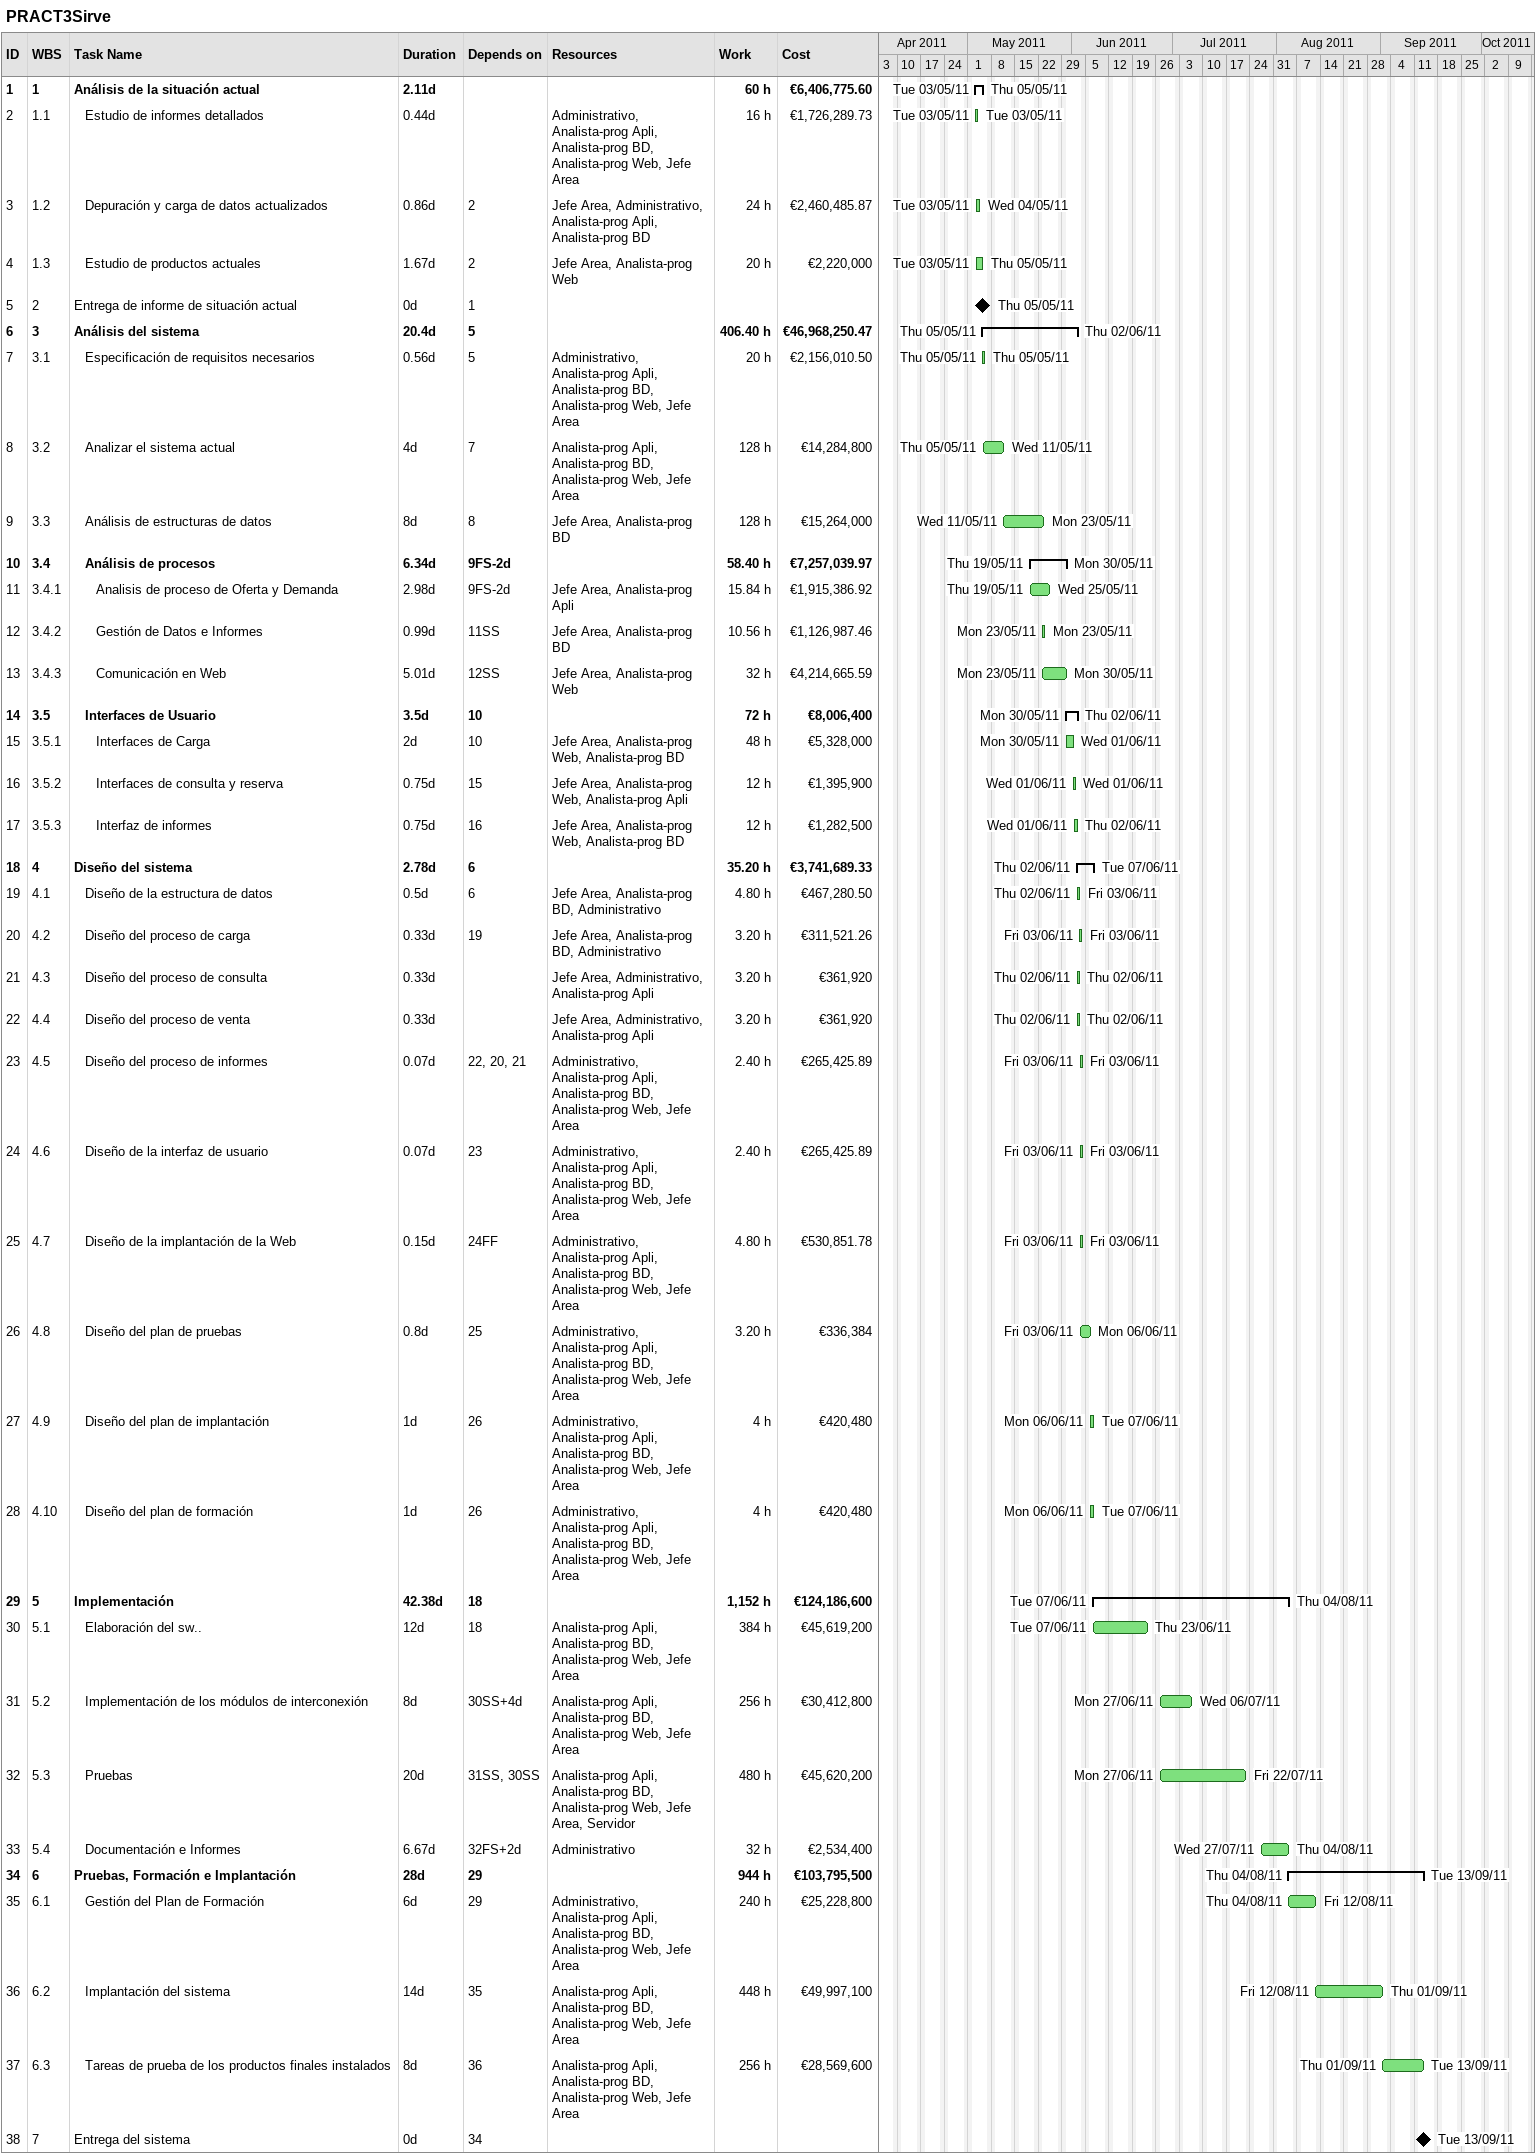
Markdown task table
PRACT3Sirve

| ID | WBS | Task | Duration | Start | Finish | Predecessors | Resources | Work (h) | Cost (€) |
|---|---|---|---|---|---|---|---|---|---|
| 1 | 1 | **Análisis de la situación actual** | 2.11d | 2011-05-03 | 2011-05-05 |  |  | 60 | 6406775.60 |
| 2 | 1.1 | Estudio de informes detallados | 0.44d | 2011-05-03 | 2011-05-03 |  | Administrativo, Analista-prog Apli, Analista-prog BD, Analista-prog Web, Jefe Area | 16 | 1726289.73 |
| 3 | 1.2 | Depuración y carga de datos actualizados | 0.86d | 2011-05-03 | 2011-05-04 | 2 | Jefe Area, Administrativo, Analista-prog Apli, Analista-prog BD | 24 | 2460485.87 |
| 4 | 1.3 | Estudio de productos actuales | 1.67d | 2011-05-03 | 2011-05-05 | 2 | Jefe Area, Analista-prog Web | 20 | 2220000 |
| 5 | 2 | Entrega de informe de situación actual | 0d | 2011-05-05 | 2011-05-05 | 1 |  |  |  |
| 6 | 3 | **Análisis del sistema** | 20.4d | 2011-05-05 | 2011-06-02 | 5 |  | 406.40 | 46968250.47 |
| 7 | 3.1 | Especificación de requisitos necesarios | 0.56d | 2011-05-05 | 2011-05-05 | 5 | Administrativo, Analista-prog Apli, Analista-prog BD, Analista-prog Web, Jefe Area | 20 | 2156010.50 |
| 8 | 3.2 | Analizar el sistema actual | 4d | 2011-05-05 | 2011-05-11 | 7 | Analista-prog Apli, Analista-prog BD, Analista-prog Web, Jefe Area | 128 | 14284800 |
| 9 | 3.3 | Análisis de estructuras de datos | 8d | 2011-05-11 | 2011-05-23 | 8 | Jefe Area, Analista-prog BD | 128 | 15264000 |
| 10 | 3.4 | **Análisis de procesos** | 6.34d | 2011-05-19 | 2011-05-30 | 9FS-2d |  | 58.40 | 7257039.97 |
| 11 | 3.4.1 | Analisis de proceso de Oferta y Demanda | 2.98d | 2011-05-19 | 2011-05-25 | 9FS-2d | Jefe Area, Analista-prog Apli | 15.84 | 1915386.92 |
| 12 | 3.4.2 | Gestión de Datos e Informes | 0.99d | 2011-05-23 | 2011-05-23 | 11SS | Jefe Area, Analista-prog BD | 10.56 | 1126987.46 |
| 13 | 3.4.3 | Comunicación en Web | 5.01d | 2011-05-23 | 2011-05-30 | 12SS | Jefe Area, Analista-prog Web | 32 | 4214665.59 |
| 14 | 3.5 | **Interfaces de Usuario** | 3.5d | 2011-05-30 | 2011-06-02 | 10 |  | 72 | 8006400 |
| 15 | 3.5.1 | Interfaces de Carga | 2d | 2011-05-30 | 2011-06-01 | 10 | Jefe Area, Analista-prog Web, Analista-prog BD | 48 | 5328000 |
| 16 | 3.5.2 | Interfaces de consulta y reserva | 0.75d | 2011-06-01 | 2011-06-01 | 15 | Jefe Area, Analista-prog Web, Analista-prog Apli | 12 | 1395900 |
| 17 | 3.5.3 | Interfaz de informes | 0.75d | 2011-06-01 | 2011-06-02 | 16 | Jefe Area, Analista-prog Web, Analista-prog BD | 12 | 1282500 |
| 18 | 4 | **Diseño del sistema** | 2.78d | 2011-06-02 | 2011-06-07 | 6 |  | 35.20 | 3741689.33 |
| 19 | 4.1 | Diseño de la estructura de datos | 0.5d | 2011-06-02 | 2011-06-03 | 6 | Jefe Area, Analista-prog BD, Administrativo | 4.80 | 467280.50 |
| 20 | 4.2 | Diseño del proceso de carga | 0.33d | 2011-06-03 | 2011-06-03 | 19 | Jefe Area, Analista-prog BD, Administrativo | 3.20 | 311521.26 |
| 21 | 4.3 | Diseño del proceso de consulta | 0.33d | 2011-06-02 | 2011-06-02 |  | Jefe Area, Administrativo, Analista-prog Apli | 3.20 | 361920 |
| 22 | 4.4 | Diseño del proceso de venta | 0.33d | 2011-06-02 | 2011-06-02 |  | Jefe Area, Administrativo, Analista-prog Apli | 3.20 | 361920 |
| 23 | 4.5 | Diseño del proceso de informes | 0.07d | 2011-06-03 | 2011-06-03 | 22, 20, 21 | Administrativo, Analista-prog Apli, Analista-prog BD, Analista-prog Web, Jefe Area | 2.40 | 265425.89 |
| 24 | 4.6 | Diseño de la interfaz de usuario | 0.07d | 2011-06-03 | 2011-06-03 | 23 | Administrativo, Analista-prog Apli, Analista-prog BD, Analista-prog Web, Jefe Area | 2.40 | 265425.89 |
| 25 | 4.7 | Diseño de la implantación de la Web | 0.15d | 2011-06-03 | 2011-06-03 | 24FF | Administrativo, Analista-prog Apli, Analista-prog BD, Analista-prog Web, Jefe Area | 4.80 | 530851.78 |
| 26 | 4.8 | Diseño del plan de pruebas | 0.8d | 2011-06-03 | 2011-06-06 | 25 | Administrativo, Analista-prog Apli, Analista-prog BD, Analista-prog Web, Jefe Area | 3.20 | 336384 |
| 27 | 4.9 | Diseño del plan de implantación | 1d | 2011-06-06 | 2011-06-07 | 26 | Administrativo, Analista-prog Apli, Analista-prog BD, Analista-prog Web, Jefe Area | 4 | 420480 |
| 28 | 4.10 | Diseño del plan de formación | 1d | 2011-06-06 | 2011-06-07 | 26 | Administrativo, Analista-prog Apli, Analista-prog BD, Analista-prog Web, Jefe Area | 4 | 420480 |
| 29 | 5 | **Implementación** | 42.38d | 2011-06-07 | 2011-08-04 | 18 |  | 1152 | 124186600 |
| 30 | 5.1 | Elaboración del sw.. | 12d | 2011-06-07 | 2011-06-23 | 18 | Analista-prog Apli, Analista-prog BD, Analista-prog Web, Jefe Area | 384 | 45619200 |
| 31 | 5.2 | Implementación de los módulos de interconexión | 8d | 2011-06-27 | 2011-07-06 | 30SS+4d | Analista-prog Apli, Analista-prog BD, Analista-prog Web, Jefe Area | 256 | 30412800 |
| 32 | 5.3 | Pruebas | 20d | 2011-06-27 | 2011-07-22 | 31SS, 30SS | Analista-prog Apli, Analista-prog BD, Analista-prog Web, Jefe Area, Servidor | 480 | 45620200 |
| 33 | 5.4 | Documentación e Informes | 6.67d | 2011-07-27 | 2011-08-04 | 32FS+2d | Administrativo | 32 | 2534400 |
| 34 | 6 | **Pruebas, Formación e Implantación** | 28d | 2011-08-04 | 2011-09-13 | 29 |  | 944 | 103795500 |
| 35 | 6.1 | Gestión del Plan de Formación | 6d | 2011-08-04 | 2011-08-12 | 29 | Administrativo, Analista-prog Apli, Analista-prog BD, Analista-prog Web, Jefe Area | 240 | 25228800 |
| 36 | 6.2 | Implantación del sistema | 14d | 2011-08-12 | 2011-09-01 | 35 | Analista-prog Apli, Analista-prog BD, Analista-prog Web, Jefe Area | 448 | 49997100 |
| 37 | 6.3 | Tareas de prueba de los productos finales instalados | 8d | 2011-09-01 | 2011-09-13 | 36 | Analista-prog Apli, Analista-prog BD, Analista-prog Web, Jefe Area | 256 | 28569600 |
| 38 | 7 | Entrega del sistema | 0d | 2011-09-13 | 2011-09-13 | 34 |  |  |  |
